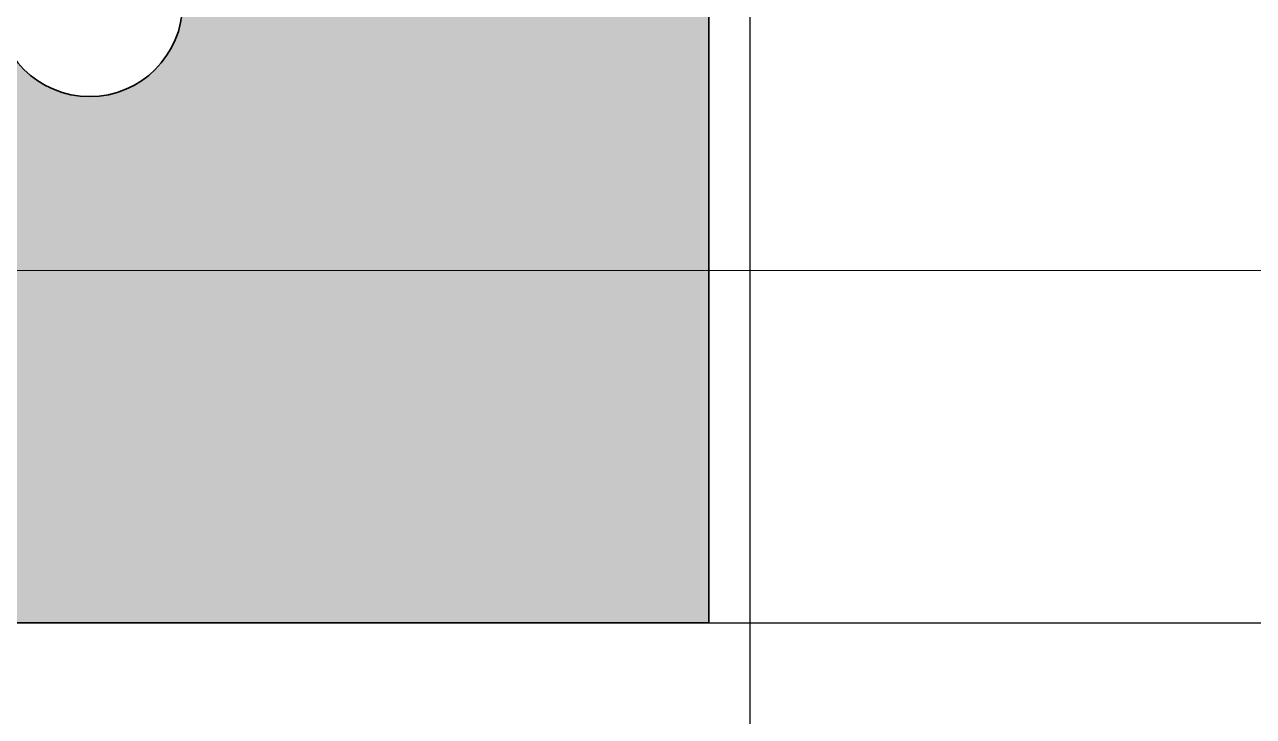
# Model space of a CAD drawing. Extents: x -12260 to 184725, y -29287 to 19916.
# Drawn here: x 26394 to 26990, y -12275 to -11940 of the extents above; entities that cross this region are included whole.
import ezdxf
from ezdxf.enums import TextEntityAlignment as Align

# ---------------------------------------------------------------- set-up
doc = ezdxf.new("R2010")
doc.units = 0
doc.header["$LTSCALE"] = 0.25
doc.linetypes.add('DASHDOT', pattern=[25.4, 12.7, -6.35, 0, -6.35])
doc.layers.add('01-First Floor-FUR$0$FALSE CEILING', color=251, linetype='Continuous')
for name, color, linetype, lineweight in [('01-First Floor-FUR$0$LOADING', 253, 'Continuous', 5), ('E-LITE-CIRC-NUMB', 6, 'Continuous', 25), ('E-LITE-CLNG', 150, 'Continuous', 35), ('E-LITE-CLNG-CNDT', 6, 'DASHDOT', 35), ('E-LITE-CTRL', 6, 'Continuous', 25), ('E-LITE-IDEN', 6, 'Continuous', 25)]:
    doc.layers.add(name, color=color, linetype=linetype, lineweight=lineweight)
doc.styles.add('DC_SIMPLEX', font='SIMPLEX.shx', dxfattribs={"width": 0.7})

# ---------------------------------------------------------------- blocks, each defined once
blk = doc.blocks.new('*U225')
h = blk.add_hatch(color=254)
h.dxf.hatch_style = 1
h.paths.add_polyline_path([(-300, 300), (-300, -300), (300, -300), (300, 300)])
edge = h.paths.add_edge_path(flags=16)
edge.add_arc((0, 0), 45, 0, 360)
blk.add_lwpolyline([(-300, 300), (-300, -300), (300, -300), (300, 300)], close=True)
blk.add_circle((0, 0), 45)
at = {"layer": 'E-LITE-CIRC-NUMB', "style": 'DC_SIMPLEX', "width": 0.7, "flags": 8}
blk.add_attdef('CIRCUIT', text='', height=200, rotation=0, dxfattribs=at).set_placement((-473.9, 300), align=Align.RIGHT)
at = {"layer": 'E-LITE-CTRL', "style": 'DC_SIMPLEX', "width": 0.7, "flags": 8}
blk.add_attdef('CONTROL', (1118.9, -935), '', height=200, rotation=360, dxfattribs=at)
at = {"layer": 'E-LITE-IDEN', "style": 'DC_SIMPLEX', "width": 0.7, "flags": 8}
blk.add_attdef('TYPE', (460.41, 457.65), '', height=200, rotation=360, dxfattribs=at)
blk = doc.blocks.new('01-First Floor-FUR')
at = {"layer": '01-First Floor-FUR$0$FALSE CEILING', "linetype": 'Continuous'}
for p, q in [((26746, -12830), (26746, -8830)), ((25876.01, -12230), (29376, -12230))]:
    blk.add_line(p, q, dxfattribs=at)
at = {"layer": '01-First Floor-FUR$0$LOADING', "elevation": -0.06}
blk.add_lwpolyline([(27477.21, -12059.3), (27477.21, -11309.3), (25977.21, -11309.3), (25977.21, -12059.3)], close=True, dxfattribs=at)

msp = doc.modelspace()

# ---------------------------------------------------------------- block references
at = {"layer": 'E-LITE-CLNG', "xscale": -1}
msp.add_blockref('*U225', (26426, -11930, -0.1), dxfattribs=at)
at = {"layer": 'E-LITE-CLNG-CNDT'}
msp.add_blockref('01-First Floor-FUR', (0, 0), dxfattribs=at)

doc.saveas('drawing.dxf')
